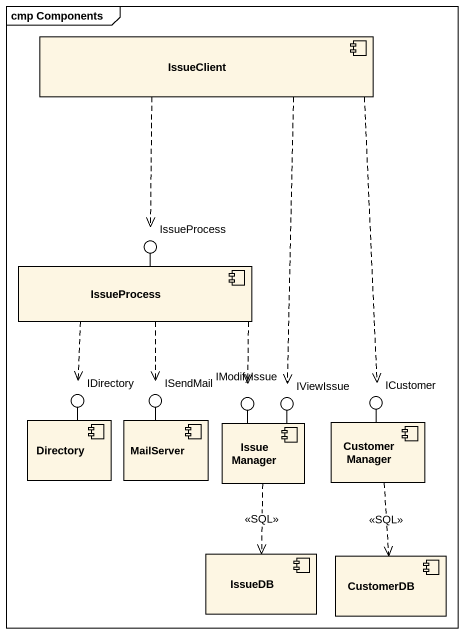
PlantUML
@startuml
mainframe cmp Components
component IssueClient
() IssueProcess
component "IssueProcess" as IssueProcess_2
() IDirectory
() ISendMail
() IModifyIssue
() IViewIssue
() ICustomer
component Directory
component MailServer
component IssueManager
component CustomerManager
component IssueDB
component CustomerDB
IssueProcess_2 -up- IssueProcess
Directory -up- IDirectory
MailServer -up- ISendMail
IssueManager -up- IModifyIssue
IssueManager -up- IViewIssue
CustomerManager -up- ICustomer
IssueClient ..> IssueProcess
IssueClient ..> IViewIssue
IssueClient ..> ICustomer
IssueProcess_2 ..> IDirectory
IssueProcess_2 ..> ISendMail
IssueProcess_2 ..> IModifyIssue
IssueManager ..> IssueDB : <<SQL>>
CustomerManager ..> CustomerDB : <<SQL>>
@enduml
